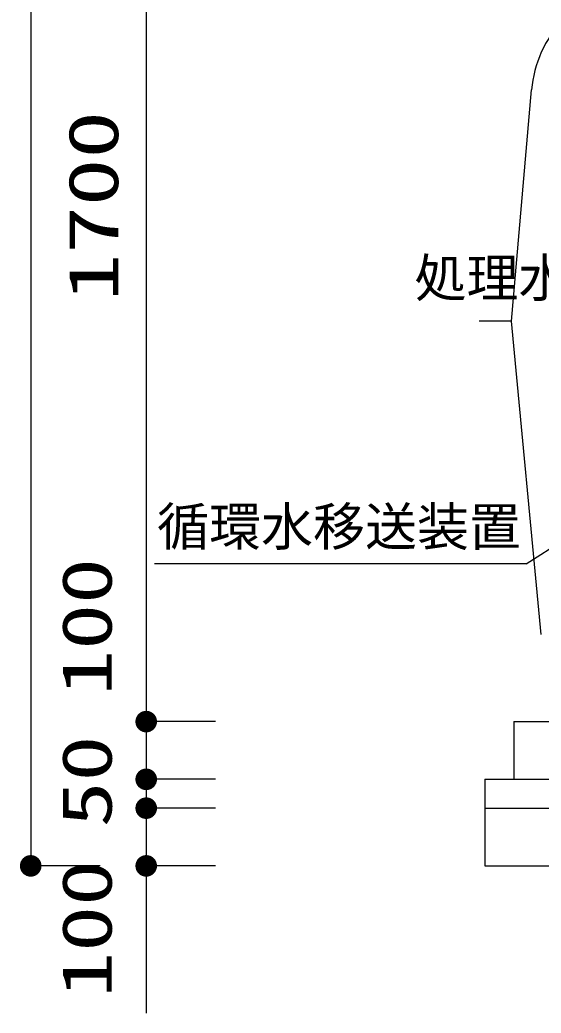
# Model space of a CAD drawing. Units: millimetres, scale not verified. Extents: x -9773 to 7545, y -7063 to 5014.
# Drawn here: x -1379 to -476, y -4597 to -2876 of the extents above; entities that cross this region are included whole.
import ezdxf
from ezdxf.enums import TextEntityAlignment as Align

# ---------------------------------------------------------------- set-up
doc = ezdxf.new("R2010")
doc.units = ezdxf.units.MM
doc.header["$LTSCALE"] = 30
for name, color, linetype, lineweight in [('0-1_KIKI', 3, 'Continuous', 25), ('0-3_A-PIPE', 2, 'Continuous', 25), ('0-5_MOJI', 7, 'Continuous', 25)]:
    doc.layers.add(name, color=color, linetype=linetype, lineweight=lineweight)
doc.styles.add('MS Gothic', font='')
doc.styles.add('ＭＳ ゴシック', font='')
doc.styles.get('MS Gothic').set_extended_font_data('MS Gothic')
doc.styles.get('ＭＳ ゴシック').set_extended_font_data('MS Gothic')

msp = doc.modelspace()

# ---------------------------------------------------------------- linework, layer by layer
at = {"layer": '0-1_KIKI'}
for p, q in [((-527.7, -3397.59), (-492.65, -2996.87)), ((-527.7, -3397.59), (-583.69, -3397.59)), ((-476.16, -3940.84), (-527.7, -3397.59))]:
    msp.add_line(p, q, dxfattribs=at)
at = {"layer": '0-1_KIKI', "color": 4}
for q in [(-339.13, -3714.16), (-1145.71, -3818.28)]:
    msp.add_line((-502.01, -3818.28), q, dxfattribs=at)
at = {"layer": '0-1_KIKI'}
msp.add_arc((-289.42, -3014.65), 204, 137.00948, 175, dxfattribs=at)
at = {"layer": '0-3_A-PIPE'}
for p, q in [((-523.69, -4091.59), (676.31, -4091.59)), ((-523.69, -4091.59), (-523.69, -4191.59)), ((-573.69, -4191.59), (726.31, -4191.59)), ((-573.69, -4191.59), (-573.69, -4241.59)), ((-573.69, -4241.59), (726.31, -4241.59))]:
    msp.add_line(p, q, dxfattribs=at)
msp.add_lwpolyline([(-573.69, -4191.59), (-573.69, -4341.59), (726.31, -4341.59)], dxfattribs=at)
at = {"layer": '0-5_MOJI', "color": 4}
for p, q in [((-1360.01, -2241.59), (-1360.01, -4341.59)), ((-1160.01, -2391.59), (-1160.01, -4091.59)), ((-1040.01, -4091.59), (-1160.01, -4091.59)), ((-1040.01, -4091.59), (-1160.01, -4091.59)), ((-1160.01, -4091.59), (-1160.01, -4191.59)), ((-1040.01, -4191.59), (-1160.01, -4191.59)), ((-1040.01, -4191.59), (-1160.01, -4191.59)), ((-1160.01, -4191.59), (-1160.01, -4241.59)), ((-1040.01, -4241.59), (-1160.01, -4241.59)), ((-1040.01, -4241.59), (-1160.01, -4241.59)), ((-1160.01, -4241.59), (-1160.01, -4341.59)), ((-1240.01, -4341.59), (-1360.01, -4341.59)), ((-1160.01, -4341.59), (-1160.01, -4596.78)), ((-1040.01, -4341.59), (-1160.01, -4341.59))]:
    msp.add_line(p, q, dxfattribs=at)
at = {"layer": '0-5_MOJI'}
for points in [[(-1173.27, -4078.33), (-1160.01, -4091.59), (-1175.6, -4081.17)], [(-1173.27, -4078.33), (-1160.01, -4091.59), (-1175.6, -4081.17)], [(-1170.43, -4076), (-1160.01, -4091.59), (-1173.27, -4078.33)], [(-1170.43, -4076), (-1160.01, -4091.59), (-1173.27, -4078.33)], [(-1167.19, -4074.27), (-1160.01, -4091.59), (-1170.43, -4076)], [(-1167.19, -4074.27), (-1160.01, -4091.59), (-1170.43, -4076)], [(-1163.67, -4073.2), (-1160.01, -4091.59), (-1167.19, -4074.27)], [(-1163.67, -4073.2), (-1160.01, -4091.59), (-1167.19, -4074.27)], [(-1160.01, -4072.84), (-1160.01, -4091.59), (-1163.67, -4073.2)], [(-1160.01, -4072.84), (-1160.01, -4091.59), (-1163.67, -4073.2)], [(-1156.35, -4073.2), (-1160.01, -4091.59), (-1160.01, -4072.84)], [(-1156.35, -4073.2), (-1160.01, -4091.59), (-1160.01, -4072.84)], [(-1152.83, -4074.27), (-1160.01, -4091.59), (-1156.35, -4073.2)], [(-1152.83, -4074.27), (-1160.01, -4091.59), (-1156.35, -4073.2)], [(-1149.59, -4076), (-1160.01, -4091.59), (-1152.83, -4074.27)], [(-1149.59, -4076), (-1160.01, -4091.59), (-1152.83, -4074.27)], [(-1146.75, -4078.33), (-1160.01, -4091.59), (-1149.59, -4076)], [(-1146.75, -4078.33), (-1160.01, -4091.59), (-1149.59, -4076)], [(-1144.42, -4081.17), (-1160.01, -4091.59), (-1146.75, -4078.33)], [(-1144.42, -4081.17), (-1160.01, -4091.59), (-1146.75, -4078.33)], [(-1178.4, -4087.93), (-1160.01, -4091.59), (-1178.76, -4091.59)], [(-1178.4, -4087.93), (-1160.01, -4091.59), (-1178.76, -4091.59)], [(-1178.76, -4091.59), (-1160.01, -4091.59), (-1178.4, -4095.25)], [(-1178.76, -4091.59), (-1160.01, -4091.59), (-1178.4, -4095.25)], [(-1177.33, -4084.42), (-1160.01, -4091.59), (-1178.4, -4087.93)], [(-1177.33, -4084.42), (-1160.01, -4091.59), (-1178.4, -4087.93)], [(-1178.4, -4095.25), (-1160.01, -4091.59), (-1177.33, -4098.77)], [(-1178.4, -4095.25), (-1160.01, -4091.59), (-1177.33, -4098.77)], [(-1175.6, -4081.17), (-1160.01, -4091.59), (-1177.33, -4084.42)], [(-1175.6, -4081.17), (-1160.01, -4091.59), (-1177.33, -4084.42)], [(-1177.33, -4098.77), (-1160.01, -4091.59), (-1175.6, -4102.01)], [(-1177.33, -4098.77), (-1160.01, -4091.59), (-1175.6, -4102.01)], [(-1175.6, -4102.01), (-1160.01, -4091.59), (-1173.27, -4104.85)], [(-1175.6, -4102.01), (-1160.01, -4091.59), (-1173.27, -4104.85)], [(-1173.27, -4104.85), (-1160.01, -4091.59), (-1170.43, -4107.18)], [(-1173.27, -4104.85), (-1160.01, -4091.59), (-1170.43, -4107.18)], [(-1170.43, -4107.18), (-1160.01, -4091.59), (-1167.19, -4108.91)], [(-1170.43, -4107.18), (-1160.01, -4091.59), (-1167.19, -4108.91)], [(-1167.19, -4108.91), (-1160.01, -4091.59), (-1163.67, -4109.98)], [(-1167.19, -4108.91), (-1160.01, -4091.59), (-1163.67, -4109.98)], [(-1163.67, -4109.98), (-1160.01, -4091.59), (-1160.01, -4110.34)], [(-1163.67, -4109.98), (-1160.01, -4091.59), (-1160.01, -4110.34)], [(-1142.69, -4084.42), (-1160.01, -4091.59), (-1144.42, -4081.17)], [(-1142.69, -4084.42), (-1160.01, -4091.59), (-1144.42, -4081.17)], [(-1141.62, -4087.93), (-1160.01, -4091.59), (-1142.69, -4084.42)], [(-1141.62, -4087.93), (-1160.01, -4091.59), (-1142.69, -4084.42)], [(-1141.26, -4091.59), (-1160.01, -4091.59), (-1141.62, -4087.93)], [(-1141.26, -4091.59), (-1160.01, -4091.59), (-1141.62, -4087.93)], [(-1160.01, -4110.34), (-1160.01, -4091.59), (-1156.35, -4109.98)], [(-1156.35, -4109.98), (-1160.01, -4091.59), (-1152.83, -4108.91)], [(-1152.83, -4108.91), (-1160.01, -4091.59), (-1149.59, -4107.18)], [(-1149.59, -4107.18), (-1160.01, -4091.59), (-1146.75, -4104.85)], [(-1146.75, -4104.85), (-1160.01, -4091.59), (-1144.42, -4102.01)], [(-1144.42, -4102.01), (-1160.01, -4091.59), (-1142.69, -4098.77)], [(-1142.69, -4098.77), (-1160.01, -4091.59), (-1141.62, -4095.25)], [(-1141.62, -4095.25), (-1160.01, -4091.59), (-1141.26, -4091.59)], [(-1160.01, -4110.34), (-1160.01, -4091.59), (-1156.35, -4109.98)], [(-1156.35, -4109.98), (-1160.01, -4091.59), (-1152.83, -4108.91)], [(-1152.83, -4108.91), (-1160.01, -4091.59), (-1149.59, -4107.18)], [(-1149.59, -4107.18), (-1160.01, -4091.59), (-1146.75, -4104.85)], [(-1146.75, -4104.85), (-1160.01, -4091.59), (-1144.42, -4102.01)], [(-1144.42, -4102.01), (-1160.01, -4091.59), (-1142.69, -4098.77)], [(-1142.69, -4098.77), (-1160.01, -4091.59), (-1141.62, -4095.25)], [(-1141.62, -4095.25), (-1160.01, -4091.59), (-1141.26, -4091.59)], [(-1175.6, -4181.17), (-1160.01, -4191.59), (-1177.33, -4184.42)], [(-1175.6, -4181.17), (-1160.01, -4191.59), (-1177.33, -4184.42)], [(-1173.27, -4178.33), (-1160.01, -4191.59), (-1175.6, -4181.17)], [(-1173.27, -4178.33), (-1160.01, -4191.59), (-1175.6, -4181.17)], [(-1170.43, -4176), (-1160.01, -4191.59), (-1173.27, -4178.33)], [(-1170.43, -4176), (-1160.01, -4191.59), (-1173.27, -4178.33)], [(-1167.19, -4174.27), (-1160.01, -4191.59), (-1170.43, -4176)], [(-1167.19, -4174.27), (-1160.01, -4191.59), (-1170.43, -4176)], [(-1163.67, -4173.2), (-1160.01, -4191.59), (-1167.19, -4174.27)], [(-1163.67, -4173.2), (-1160.01, -4191.59), (-1167.19, -4174.27)], [(-1160.01, -4172.84), (-1160.01, -4191.59), (-1163.67, -4173.2)], [(-1160.01, -4172.84), (-1160.01, -4191.59), (-1163.67, -4173.2)], [(-1156.35, -4173.2), (-1160.01, -4191.59), (-1160.01, -4172.84)], [(-1156.35, -4173.2), (-1160.01, -4191.59), (-1160.01, -4172.84)], [(-1152.83, -4174.27), (-1160.01, -4191.59), (-1156.35, -4173.2)], [(-1152.83, -4174.27), (-1160.01, -4191.59), (-1156.35, -4173.2)], [(-1149.59, -4176), (-1160.01, -4191.59), (-1152.83, -4174.27)], [(-1149.59, -4176), (-1160.01, -4191.59), (-1152.83, -4174.27)], [(-1146.75, -4178.33), (-1160.01, -4191.59), (-1149.59, -4176)], [(-1146.75, -4178.33), (-1160.01, -4191.59), (-1149.59, -4176)], [(-1144.42, -4181.17), (-1160.01, -4191.59), (-1146.75, -4178.33)], [(-1144.42, -4181.17), (-1160.01, -4191.59), (-1146.75, -4178.33)], [(-1142.69, -4184.42), (-1160.01, -4191.59), (-1144.42, -4181.17)], [(-1142.69, -4184.42), (-1160.01, -4191.59), (-1144.42, -4181.17)], [(-1178.4, -4187.93), (-1160.01, -4191.59), (-1178.76, -4191.59)], [(-1178.4, -4187.93), (-1160.01, -4191.59), (-1178.76, -4191.59)], [(-1178.76, -4191.59), (-1160.01, -4191.59), (-1178.4, -4195.25)], [(-1178.76, -4191.59), (-1160.01, -4191.59), (-1178.4, -4195.25)], [(-1177.33, -4184.42), (-1160.01, -4191.59), (-1178.4, -4187.93)], [(-1177.33, -4184.42), (-1160.01, -4191.59), (-1178.4, -4187.93)], [(-1178.4, -4195.25), (-1160.01, -4191.59), (-1177.33, -4198.77)], [(-1178.4, -4195.25), (-1160.01, -4191.59), (-1177.33, -4198.77)], [(-1177.33, -4198.77), (-1160.01, -4191.59), (-1175.6, -4202.01)], [(-1177.33, -4198.77), (-1160.01, -4191.59), (-1175.6, -4202.01)], [(-1175.6, -4202.01), (-1160.01, -4191.59), (-1173.27, -4204.85)], [(-1175.6, -4202.01), (-1160.01, -4191.59), (-1173.27, -4204.85)], [(-1173.27, -4204.85), (-1160.01, -4191.59), (-1170.43, -4207.18)], [(-1173.27, -4204.85), (-1160.01, -4191.59), (-1170.43, -4207.18)], [(-1170.43, -4207.18), (-1160.01, -4191.59), (-1167.19, -4208.91)], [(-1170.43, -4207.18), (-1160.01, -4191.59), (-1167.19, -4208.91)], [(-1167.19, -4208.91), (-1160.01, -4191.59), (-1163.67, -4209.98)], [(-1167.19, -4208.91), (-1160.01, -4191.59), (-1163.67, -4209.98)], [(-1163.67, -4209.98), (-1160.01, -4191.59), (-1160.01, -4210.34)], [(-1163.67, -4209.98), (-1160.01, -4191.59), (-1160.01, -4210.34)], [(-1141.62, -4187.93), (-1160.01, -4191.59), (-1142.69, -4184.42)], [(-1141.62, -4187.93), (-1160.01, -4191.59), (-1142.69, -4184.42)], [(-1141.26, -4191.59), (-1160.01, -4191.59), (-1141.62, -4187.93)], [(-1141.26, -4191.59), (-1160.01, -4191.59), (-1141.62, -4187.93)], [(-1160.01, -4210.34), (-1160.01, -4191.59), (-1156.35, -4209.98)], [(-1156.35, -4209.98), (-1160.01, -4191.59), (-1152.83, -4208.91)], [(-1152.83, -4208.91), (-1160.01, -4191.59), (-1149.59, -4207.18)], [(-1149.59, -4207.18), (-1160.01, -4191.59), (-1146.75, -4204.85)], [(-1146.75, -4204.85), (-1160.01, -4191.59), (-1144.42, -4202.01)], [(-1144.42, -4202.01), (-1160.01, -4191.59), (-1142.69, -4198.77)], [(-1142.69, -4198.77), (-1160.01, -4191.59), (-1141.62, -4195.25)], [(-1141.62, -4195.25), (-1160.01, -4191.59), (-1141.26, -4191.59)], [(-1160.01, -4210.34), (-1160.01, -4191.59), (-1156.35, -4209.98)], [(-1156.35, -4209.98), (-1160.01, -4191.59), (-1152.83, -4208.91)], [(-1152.83, -4208.91), (-1160.01, -4191.59), (-1149.59, -4207.18)], [(-1149.59, -4207.18), (-1160.01, -4191.59), (-1146.75, -4204.85)], [(-1146.75, -4204.85), (-1160.01, -4191.59), (-1144.42, -4202.01)], [(-1144.42, -4202.01), (-1160.01, -4191.59), (-1142.69, -4198.77)], [(-1142.69, -4198.77), (-1160.01, -4191.59), (-1141.62, -4195.25)], [(-1141.62, -4195.25), (-1160.01, -4191.59), (-1141.26, -4191.59)], [(-1175.6, -4231.17), (-1160.01, -4241.59), (-1177.33, -4234.42)], [(-1175.6, -4231.17), (-1160.01, -4241.59), (-1177.33, -4234.42)], [(-1173.27, -4228.33), (-1160.01, -4241.59), (-1175.6, -4231.17)], [(-1173.27, -4228.33), (-1160.01, -4241.59), (-1175.6, -4231.17)], [(-1170.43, -4226), (-1160.01, -4241.59), (-1173.27, -4228.33)], [(-1170.43, -4226), (-1160.01, -4241.59), (-1173.27, -4228.33)], [(-1167.19, -4224.27), (-1160.01, -4241.59), (-1170.43, -4226)], [(-1167.19, -4224.27), (-1160.01, -4241.59), (-1170.43, -4226)], [(-1163.67, -4223.2), (-1160.01, -4241.59), (-1167.19, -4224.27)], [(-1163.67, -4223.2), (-1160.01, -4241.59), (-1167.19, -4224.27)], [(-1160.01, -4222.84), (-1160.01, -4241.59), (-1163.67, -4223.2)], [(-1160.01, -4222.84), (-1160.01, -4241.59), (-1163.67, -4223.2)], [(-1156.35, -4223.2), (-1160.01, -4241.59), (-1160.01, -4222.84)], [(-1156.35, -4223.2), (-1160.01, -4241.59), (-1160.01, -4222.84)], [(-1152.83, -4224.27), (-1160.01, -4241.59), (-1156.35, -4223.2)], [(-1152.83, -4224.27), (-1160.01, -4241.59), (-1156.35, -4223.2)], [(-1149.59, -4226), (-1160.01, -4241.59), (-1152.83, -4224.27)], [(-1149.59, -4226), (-1160.01, -4241.59), (-1152.83, -4224.27)], [(-1146.75, -4228.33), (-1160.01, -4241.59), (-1149.59, -4226)], [(-1146.75, -4228.33), (-1160.01, -4241.59), (-1149.59, -4226)], [(-1144.42, -4231.17), (-1160.01, -4241.59), (-1146.75, -4228.33)], [(-1144.42, -4231.17), (-1160.01, -4241.59), (-1146.75, -4228.33)], [(-1142.69, -4234.42), (-1160.01, -4241.59), (-1144.42, -4231.17)], [(-1142.69, -4234.42), (-1160.01, -4241.59), (-1144.42, -4231.17)], [(-1178.4, -4237.93), (-1160.01, -4241.59), (-1178.76, -4241.59)], [(-1178.4, -4237.93), (-1160.01, -4241.59), (-1178.76, -4241.59)], [(-1178.76, -4241.59), (-1160.01, -4241.59), (-1178.4, -4245.25)], [(-1178.76, -4241.59), (-1160.01, -4241.59), (-1178.4, -4245.25)], [(-1177.33, -4234.42), (-1160.01, -4241.59), (-1178.4, -4237.93)], [(-1177.33, -4234.42), (-1160.01, -4241.59), (-1178.4, -4237.93)], [(-1178.4, -4245.25), (-1160.01, -4241.59), (-1177.33, -4248.77)], [(-1178.4, -4245.25), (-1160.01, -4241.59), (-1177.33, -4248.77)], [(-1177.33, -4248.77), (-1160.01, -4241.59), (-1175.6, -4252.01)], [(-1177.33, -4248.77), (-1160.01, -4241.59), (-1175.6, -4252.01)], [(-1175.6, -4252.01), (-1160.01, -4241.59), (-1173.27, -4254.85)], [(-1175.6, -4252.01), (-1160.01, -4241.59), (-1173.27, -4254.85)], [(-1173.27, -4254.85), (-1160.01, -4241.59), (-1170.43, -4257.18)], [(-1173.27, -4254.85), (-1160.01, -4241.59), (-1170.43, -4257.18)], [(-1170.43, -4257.18), (-1160.01, -4241.59), (-1167.19, -4258.91)], [(-1170.43, -4257.18), (-1160.01, -4241.59), (-1167.19, -4258.91)], [(-1167.19, -4258.91), (-1160.01, -4241.59), (-1163.67, -4259.98)], [(-1167.19, -4258.91), (-1160.01, -4241.59), (-1163.67, -4259.98)], [(-1163.67, -4259.98), (-1160.01, -4241.59), (-1160.01, -4260.34)], [(-1163.67, -4259.98), (-1160.01, -4241.59), (-1160.01, -4260.34)], [(-1141.62, -4237.93), (-1160.01, -4241.59), (-1142.69, -4234.42)], [(-1141.62, -4237.93), (-1160.01, -4241.59), (-1142.69, -4234.42)], [(-1141.26, -4241.59), (-1160.01, -4241.59), (-1141.62, -4237.93)], [(-1141.26, -4241.59), (-1160.01, -4241.59), (-1141.62, -4237.93)], [(-1160.01, -4260.34), (-1160.01, -4241.59), (-1156.35, -4259.98)], [(-1156.35, -4259.98), (-1160.01, -4241.59), (-1152.83, -4258.91)], [(-1152.83, -4258.91), (-1160.01, -4241.59), (-1149.59, -4257.18)], [(-1149.59, -4257.18), (-1160.01, -4241.59), (-1146.75, -4254.85)], [(-1146.75, -4254.85), (-1160.01, -4241.59), (-1144.42, -4252.01)], [(-1144.42, -4252.01), (-1160.01, -4241.59), (-1142.69, -4248.77)], [(-1142.69, -4248.77), (-1160.01, -4241.59), (-1141.62, -4245.25)], [(-1141.62, -4245.25), (-1160.01, -4241.59), (-1141.26, -4241.59)], [(-1160.01, -4260.34), (-1160.01, -4241.59), (-1156.35, -4259.98)], [(-1156.35, -4259.98), (-1160.01, -4241.59), (-1152.83, -4258.91)], [(-1152.83, -4258.91), (-1160.01, -4241.59), (-1149.59, -4257.18)], [(-1149.59, -4257.18), (-1160.01, -4241.59), (-1146.75, -4254.85)], [(-1146.75, -4254.85), (-1160.01, -4241.59), (-1144.42, -4252.01)], [(-1144.42, -4252.01), (-1160.01, -4241.59), (-1142.69, -4248.77)], [(-1142.69, -4248.77), (-1160.01, -4241.59), (-1141.62, -4245.25)], [(-1141.62, -4245.25), (-1160.01, -4241.59), (-1141.26, -4241.59)], [(-1377.33, -4334.42), (-1360.01, -4341.59), (-1378.4, -4337.93)], [(-1375.6, -4331.17), (-1360.01, -4341.59), (-1377.33, -4334.42)], [(-1373.27, -4328.33), (-1360.01, -4341.59), (-1375.6, -4331.17)], [(-1370.43, -4326), (-1360.01, -4341.59), (-1373.27, -4328.33)], [(-1367.19, -4324.27), (-1360.01, -4341.59), (-1370.43, -4326)], [(-1363.67, -4323.2), (-1360.01, -4341.59), (-1367.19, -4324.27)], [(-1360.01, -4322.84), (-1360.01, -4341.59), (-1363.67, -4323.2)], [(-1356.35, -4323.2), (-1360.01, -4341.59), (-1360.01, -4322.84)], [(-1352.83, -4324.27), (-1360.01, -4341.59), (-1356.35, -4323.2)], [(-1349.59, -4326), (-1360.01, -4341.59), (-1352.83, -4324.27)], [(-1346.75, -4328.33), (-1360.01, -4341.59), (-1349.59, -4326)], [(-1344.42, -4331.17), (-1360.01, -4341.59), (-1346.75, -4328.33)], [(-1342.69, -4334.42), (-1360.01, -4341.59), (-1344.42, -4331.17)], [(-1341.62, -4337.93), (-1360.01, -4341.59), (-1342.69, -4334.42)], [(-1177.33, -4334.42), (-1160.01, -4341.59), (-1178.4, -4337.93)], [(-1175.6, -4331.17), (-1160.01, -4341.59), (-1177.33, -4334.42)], [(-1173.27, -4328.33), (-1160.01, -4341.59), (-1175.6, -4331.17)], [(-1170.43, -4326), (-1160.01, -4341.59), (-1173.27, -4328.33)], [(-1167.19, -4324.27), (-1160.01, -4341.59), (-1170.43, -4326)], [(-1163.67, -4323.2), (-1160.01, -4341.59), (-1167.19, -4324.27)], [(-1160.01, -4322.84), (-1160.01, -4341.59), (-1163.67, -4323.2)], [(-1156.35, -4323.2), (-1160.01, -4341.59), (-1160.01, -4322.84)], [(-1152.83, -4324.27), (-1160.01, -4341.59), (-1156.35, -4323.2)], [(-1149.59, -4326), (-1160.01, -4341.59), (-1152.83, -4324.27)], [(-1146.75, -4328.33), (-1160.01, -4341.59), (-1149.59, -4326)], [(-1144.42, -4331.17), (-1160.01, -4341.59), (-1146.75, -4328.33)], [(-1142.69, -4334.42), (-1160.01, -4341.59), (-1144.42, -4331.17)], [(-1141.62, -4337.93), (-1160.01, -4341.59), (-1142.69, -4334.42)], [(-1378.4, -4337.93), (-1360.01, -4341.59), (-1378.76, -4341.59)], [(-1378.76, -4341.59), (-1360.01, -4341.59), (-1378.4, -4345.25)], [(-1378.4, -4345.25), (-1360.01, -4341.59), (-1377.33, -4348.77)], [(-1377.33, -4348.77), (-1360.01, -4341.59), (-1375.6, -4352.01)], [(-1375.6, -4352.01), (-1360.01, -4341.59), (-1373.27, -4354.85)], [(-1373.27, -4354.85), (-1360.01, -4341.59), (-1370.43, -4357.18)], [(-1370.43, -4357.18), (-1360.01, -4341.59), (-1367.19, -4358.91)], [(-1367.19, -4358.91), (-1360.01, -4341.59), (-1363.67, -4359.98)], [(-1363.67, -4359.98), (-1360.01, -4341.59), (-1360.01, -4360.34)], [(-1341.26, -4341.59), (-1360.01, -4341.59), (-1341.62, -4337.93)], [(-1360.01, -4360.34), (-1360.01, -4341.59), (-1356.35, -4359.98)], [(-1356.35, -4359.98), (-1360.01, -4341.59), (-1352.83, -4358.91)], [(-1352.83, -4358.91), (-1360.01, -4341.59), (-1349.59, -4357.18)], [(-1349.59, -4357.18), (-1360.01, -4341.59), (-1346.75, -4354.85)], [(-1346.75, -4354.85), (-1360.01, -4341.59), (-1344.42, -4352.01)], [(-1344.42, -4352.01), (-1360.01, -4341.59), (-1342.69, -4348.77)], [(-1342.69, -4348.77), (-1360.01, -4341.59), (-1341.62, -4345.25)], [(-1341.62, -4345.25), (-1360.01, -4341.59), (-1341.26, -4341.59)], [(-1178.4, -4337.93), (-1160.01, -4341.59), (-1178.76, -4341.59)], [(-1178.76, -4341.59), (-1160.01, -4341.59), (-1178.4, -4345.25)], [(-1178.4, -4345.25), (-1160.01, -4341.59), (-1177.33, -4348.77)], [(-1177.33, -4348.77), (-1160.01, -4341.59), (-1175.6, -4352.01)], [(-1175.6, -4352.01), (-1160.01, -4341.59), (-1173.27, -4354.85)], [(-1173.27, -4354.85), (-1160.01, -4341.59), (-1170.43, -4357.18)], [(-1170.43, -4357.18), (-1160.01, -4341.59), (-1167.19, -4358.91)], [(-1167.19, -4358.91), (-1160.01, -4341.59), (-1163.67, -4359.98)], [(-1163.67, -4359.98), (-1160.01, -4341.59), (-1160.01, -4360.34)], [(-1141.26, -4341.59), (-1160.01, -4341.59), (-1141.62, -4337.93)], [(-1160.01, -4360.34), (-1160.01, -4341.59), (-1156.35, -4359.98)], [(-1156.35, -4359.98), (-1160.01, -4341.59), (-1152.83, -4358.91)], [(-1152.83, -4358.91), (-1160.01, -4341.59), (-1149.59, -4357.18)], [(-1149.59, -4357.18), (-1160.01, -4341.59), (-1146.75, -4354.85)], [(-1146.75, -4354.85), (-1160.01, -4341.59), (-1144.42, -4352.01)], [(-1144.42, -4352.01), (-1160.01, -4341.59), (-1142.69, -4348.77)], [(-1142.69, -4348.77), (-1160.01, -4341.59), (-1141.62, -4345.25)], [(-1141.62, -4345.25), (-1160.01, -4341.59), (-1141.26, -4341.59)]]:
    msp.add_solid(points, dxfattribs=at)

# ---------------------------------------------------------------- texts
at = {"layer": '0-1_KIKI', "color": 4, "style": 'MS Gothic'}
for s, p in [('処理水槽', (-695.34, -3375.49)), ('循環水移送装置', (-1141.15, -3806.49))]:
    msp.add_text(s, height=65.98, dxfattribs=at).set_placement(p, align=Align.BOTTOM_LEFT)
at = {"layer": '0-5_MOJI', "color": 3, "style": 'ＭＳ ゴシック'}
for s, width, p in [('1700', 1.4, (-1182.51, -3363.3)), ('100', 1.35, (-1193.76, -4046.7)), ('50', 1.35, (-1193.76, -4274.88)), ('100', 1.35, (-1193.76, -4570.02))]:
    msp.add_text(s, height=86.59, rotation=90, dxfattribs=dict(at, width=width)).set_placement(p, align=Align.BOTTOM_LEFT)

doc.saveas('drawing.dxf')
